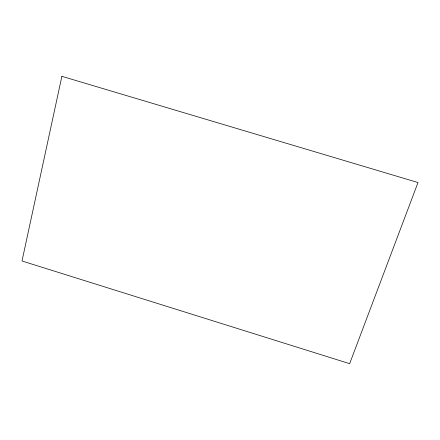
<?xml version="1.0" encoding="UTF-8"?>
<svg xmlns="http://www.w3.org/2000/svg" width="440" height="440" viewBox="0 0 440 440"><rect width="100%" height="100%" fill="white"/><g stroke="black" fill="none" stroke-linecap="round" stroke-linejoin="round"><path stroke-width="0.66" d="M61.881 76.329L22 260.997L349.652 363.671L418 182.534L61.881 76.329"/></g></svg>
